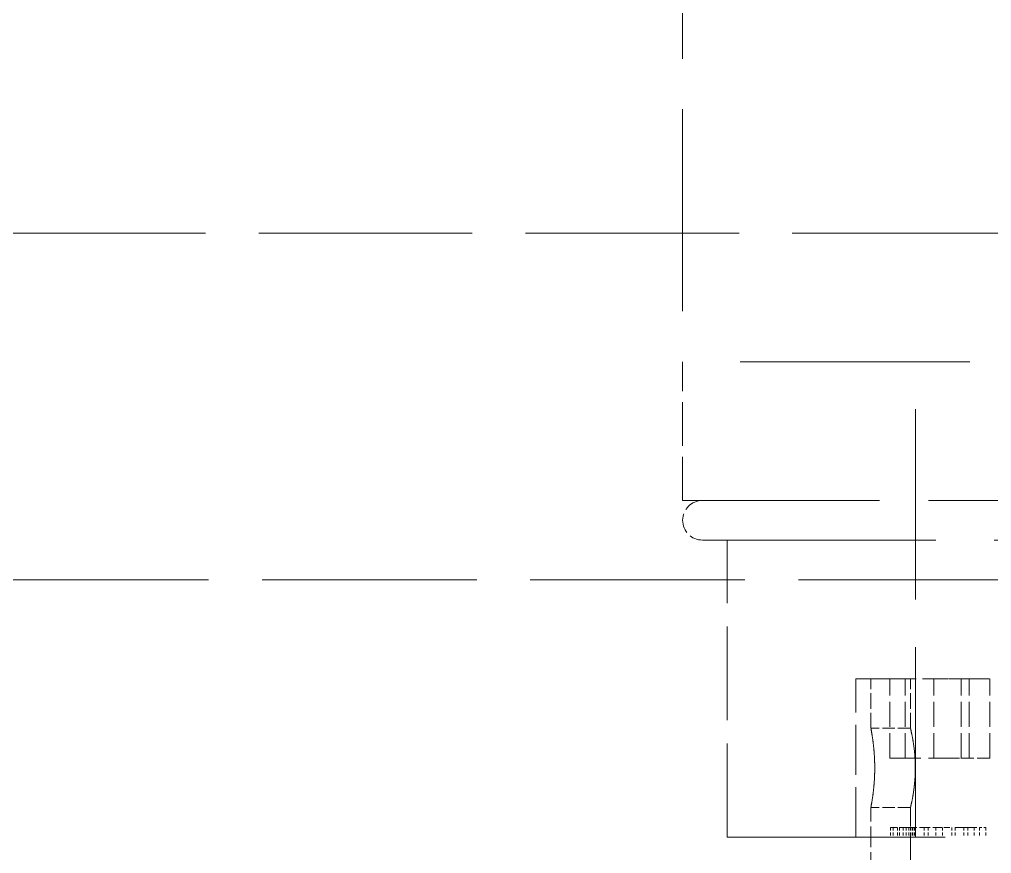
# Model space of a CAD drawing. Header units: millimetres. Extents: x 0 to 5945, y 0 to 4205.
# Drawn here: x 1861.4 to 1910.47, y 2152.63 to 2194.74 of the extents above; entities that cross this region are included whole.
import ezdxf

# ---------------------------------------------------------------- set-up
doc = ezdxf.new("R2010")
doc.units = ezdxf.units.MM
doc.header["$LTSCALE"] = 5
doc.linetypes.add('DASHED', pattern=[0.2067, 0.1654, -0.0413])
doc.layers.add('가려진 것(ISO)', color=2, linetype='DASHED', lineweight=18)

msp = doc.modelspace()

# ---------------------------------------------------------------- linework, layer by layer
at = {"layer": '가려진 것(ISO)', "ltscale": 12.33672}
msp.add_line((1894.876, 2202.957), (1894.876, 2177.457), dxfattribs=at)
at = {"layer": '가려진 것(ISO)', "ltscale": 13.025194}
msp.add_line((2018.876, 2183.957), (1668.876, 2183.957), dxfattribs=at)
at = {"layer": '가려진 것(ISO)', "ltscale": 14.029995}
msp.add_line((1952.876, 2177.457), (1894.876, 2177.457), dxfattribs=at)
at = {"layer": '가려진 것(ISO)', "ltscale": 2.666475}
msp.add_line((1894.876, 2170.457), (1894.876, 2177.457), dxfattribs=at)
at = {"layer": '가려진 것(ISO)', "ltscale": 11.611031}
msp.add_line((1906.626, 2153.457), (1906.626, 2177.457), dxfattribs=at)
at = {"layer": '가려진 것(ISO)', "ltscale": 12.007054}
msp.add_line((1894.876, 2170.457), (1934.376, 2170.457), dxfattribs=at)
at = {"layer": '가려진 것(ISO)', "ltscale": 14.248878}
msp.add_line((1895.876, 2168.457), (1933.376, 2168.457), dxfattribs=at)
at = {"layer": '가려진 것(ISO)', "ltscale": 5.71399}
msp.add_line((1897.126, 2153.457), (1897.126, 2168.457), dxfattribs=at)
at = {"layer": '가려진 것(ISO)', "ltscale": 13.096966}
msp.add_line((2033.376, 2166.457), (1654.376, 2166.457), dxfattribs=at)
at = {"layer": '가려진 것(ISO)', "ltscale": 2.372609}
msp.add_line((1905.343, 2161.457), (1903.626, 2161.457), dxfattribs=at)
at = {"layer": '가려진 것(ISO)', "ltscale": 3.047415}
msp.add_line((1903.626, 2153.457), (1903.626, 2161.457), dxfattribs=at)
at = {"layer": '가려진 것(ISO)', "ltscale": 0.95225}
for p, q in [((1904.376, 2158.957), (1904.376, 2161.457)), ((1906.376, 2158.957), (1906.376, 2161.457))]:
    msp.add_line(p, q, dxfattribs=at)
at = {"layer": '가려진 것(ISO)', "ltscale": 1.590849}
msp.add_line((1905.343, 2161.457), (1908.332, 2161.457), dxfattribs=at)
at = {"layer": '가려진 것(ISO)', "ltscale": 1.523657}
for p, q in [((1905.343, 2157.457), (1905.343, 2161.457)), ((1906.101, 2157.457), (1906.101, 2161.457)), ((1906.106, 2157.457), (1906.106, 2161.457)), ((1907.551, 2157.457), (1907.551, 2161.457)), ((1907.554, 2157.457), (1907.554, 2161.457)), ((1908.928, 2157.457), (1908.928, 2161.457)), ((1908.936, 2157.457), (1908.936, 2161.457)), ((1909.343, 2157.457), (1909.343, 2161.457)), ((1910.378, 2157.457), (1910.378, 2161.457)), ((1910.384, 2157.457), (1910.384, 2161.457))]:
    msp.add_line(p, q, dxfattribs=at)
at = {"layer": '가려진 것(ISO)', "ltscale": 5.105063}
msp.add_line((1920.92, 2161.457), (1908.332, 2161.457), dxfattribs=at)
at = {"layer": '가려진 것(ISO)', "ltscale": 0.761779}
for p, q in [((1906.376, 2158.957), (1904.376, 2158.957)), ((1906.376, 2154.957), (1904.376, 2154.957))]:
    msp.add_line(p, q, dxfattribs=at)
at = {"layer": '가려진 것(ISO)', "ltscale": 1.888236}
msp.add_line((1905.343, 2157.457), (1908.919, 2157.457), dxfattribs=at)
at = {"layer": '가려진 것(ISO)', "ltscale": 0.007399}
msp.add_line((1908.936, 2157.457), (1908.919, 2157.457), dxfattribs=at)
at = {"layer": '가려진 것(ISO)', "ltscale": 0.780475}
msp.add_line((1910.384, 2157.457), (1908.936, 2157.457), dxfattribs=at)
at = {"layer": '가려진 것(ISO)', "ltscale": 1.256346}
msp.add_line((1904.376, 2151.659), (1904.376, 2154.957), dxfattribs=at)
at = {"layer": '가려진 것(ISO)', "ltscale": 1.714128}
msp.add_line((1906.376, 2150.457), (1906.376, 2154.957), dxfattribs=at)
at = {"layer": '가려진 것(ISO)', "ltscale": 0.19037}
for p, q in [((1905.373, 2153.957), (1905.373, 2153.457)), ((1905.511, 2153.957), (1905.511, 2153.457)), ((1905.73, 2153.957), (1905.73, 2153.457)), ((1905.816, 2153.957), (1905.816, 2153.457)), ((1906.014, 2153.957), (1906.014, 2153.457)), ((1906.163, 2153.957), (1906.163, 2153.457)), ((1906.286, 2153.957), (1906.286, 2153.457)), ((1906.371, 2153.957), (1906.371, 2153.457)), ((1906.464, 2153.957), (1906.464, 2153.457)), ((1906.471, 2153.957), (1906.471, 2153.457)), ((1906.567, 2153.957), (1906.567, 2153.457)), ((1906.601, 2153.957), (1906.601, 2153.457)), ((1907.072, 2153.957), (1907.072, 2153.457)), ((1907.264, 2153.957), (1907.264, 2153.457)), ((1907.658, 2153.957), (1907.658, 2153.457)), ((1907.991, 2153.957), (1907.991, 2153.457)), ((1908.464, 2153.957), (1908.464, 2153.457)), ((1908.628, 2153.957), (1908.628, 2153.457)), ((1909.072, 2153.957), (1909.072, 2153.457)), ((1909.267, 2153.957), (1909.267, 2153.457)), ((1909.584, 2153.957), (1909.584, 2153.457)), ((1909.865, 2153.957), (1909.865, 2153.457)), ((1910.187, 2153.957), (1910.187, 2153.457))]:
    msp.add_line(p, q, dxfattribs=at)
at = {"layer": '가려진 것(ISO)', "ltscale": 0.365498}
msp.add_line((1907.658, 2153.957), (1908.464, 2153.957), dxfattribs=at)
at = {"layer": '가려진 것(ISO)', "ltscale": 1.326458}
msp.add_line((1908.628, 2153.957), (1909.865, 2153.957), dxfattribs=at)
at = {"layer": '가려진 것(ISO)', "ltscale": 0.131349}
msp.add_line((1909.865, 2153.957), (1910.187, 2153.957), dxfattribs=at)
at = {"layer": '가려진 것(ISO)', "ltscale": 13.298953}
msp.add_line((1897.126, 2153.457), (1932.126, 2153.457), dxfattribs=at)
at = {"layer": '가려진 것(ISO)', "ltscale": 1.196656}
msp.add_arc((1895.876, 2169.457), 1, 90, 270, dxfattribs=at)
at = {"layer": '가려진 것(ISO)', "ltscale": 2.398332}
msp.add_open_spline([(1904.574, 2156.957), (1904.574, 2157.198), (1904.565, 2157.438), (1904.534, 2157.886), (1904.512, 2158.093), (1904.482, 2158.32), (1904.476, 2158.365), (1904.444, 2158.588), (1904.419, 2158.73), (1904.386, 2158.91), (1904.377, 2158.957), (1904.376, 2158.957), (1904.385, 2158.911), (1904.418, 2158.731), (1904.443, 2158.59), (1904.475, 2158.367), (1904.481, 2158.322), (1904.51, 2158.094), (1904.532, 2157.884), (1904.563, 2157.436), (1904.573, 2157.196), (1904.573, 2156.956)], degree=3, knots=[0, 0, 0, 0, 0.0723715, 0.0723715, 0.144079, 0.144079, 0.1629329, 0.1629329, 0.2416385, 0.2416385, 0.3142847, 0.3142847, 0.3867773, 0.3867773, 0.4650853, 0.4650853, 0.4839882, 0.4839882, 0.555536, 0.555536, 0.6271178, 0.6271178, 0.6271178, 0.6271178], dxfattribs=at)
at = {"layer": '가려진 것(ISO)', "ltscale": 2.401566}
msp.add_open_spline([(1906.623, 2156.957), (1906.623, 2157.2), (1906.612, 2157.44), (1906.572, 2157.891), (1906.544, 2158.099), (1906.507, 2158.326), (1906.499, 2158.371), (1906.459, 2158.593), (1906.428, 2158.732), (1906.388, 2158.911), (1906.377, 2158.957), (1906.376, 2158.957), (1906.387, 2158.912), (1906.427, 2158.735), (1906.458, 2158.595), (1906.497, 2158.375), (1906.505, 2158.329), (1906.544, 2158.092), (1906.573, 2157.869), (1906.611, 2157.414), (1906.622, 2157.186), (1906.622, 2156.956)], degree=3, knots=[0, 0, 0, 0, 0.0727938, 0.0727938, 0.1451291, 0.1451291, 0.1641201, 0.1641201, 0.2426194, 0.2426194, 0.3146774, 0.3146774, 0.3865934, 0.3865934, 0.4647078, 0.4647078, 0.4837354, 0.4837354, 0.5595572, 0.5595572, 0.6278549, 0.6278549, 0.6278549, 0.6278549], dxfattribs=at)
at = {"layer": '가려진 것(ISO)', "ltscale": 2.397685}
msp.add_open_spline([(1904.573, 2156.956), (1904.573, 2156.717), (1904.563, 2156.48), (1904.532, 2156.033), (1904.511, 2155.825), (1904.481, 2155.598), (1904.475, 2155.553), (1904.443, 2155.328), (1904.418, 2155.186), (1904.385, 2155.004), (1904.376, 2154.957), (1904.377, 2154.957), (1904.387, 2155.012), (1904.419, 2155.186), (1904.444, 2155.328), (1904.477, 2155.552), (1904.483, 2155.597), (1904.512, 2155.823), (1904.534, 2156.031), (1904.565, 2156.478), (1904.574, 2156.716), (1904.574, 2156.957)], degree=3, knots=[0, 0, 0, 0, 0.0716254, 0.0716254, 0.1433383, 0.1433383, 0.1622193, 0.1622193, 0.2412749, 0.2412749, 0.3141525, 0.3141525, 0.3935312, 0.3935312, 0.4886703, 0.4886703, 0.5111581, 0.5111581, 0.5972933, 0.5972933, 0.6842178, 0.6842178, 0.6842178, 0.6842178], dxfattribs=at)
at = {"layer": '가려진 것(ISO)', "ltscale": 2.40093}
msp.add_open_spline([(1906.623, 2156.957), (1906.623, 2156.712), (1906.611, 2156.468), (1906.571, 2156.014), (1906.542, 2155.804), (1906.505, 2155.577), (1906.497, 2155.532), (1906.457, 2155.312), (1906.426, 2155.174), (1906.392, 2155.022), (1906.376, 2154.954), (1906.377, 2154.96), (1906.389, 2155.009), (1906.43, 2155.194), (1906.462, 2155.337), (1906.501, 2155.562), (1906.509, 2155.608), (1906.545, 2155.835), (1906.572, 2156.042), (1906.61, 2156.485), (1906.622, 2156.72), (1906.622, 2156.956)], degree=3, knots=[-0.8285065, -0.8285065, -0.8285065, -0.8285065, -0.7002462, -0.7002462, -0.5727822, -0.5727822, -0.5398893, -0.5398893, -0.4030173, -0.4030173, -0.3125632, -0.3125632, -0.2400352, -0.2400352, -0.1610693, -0.1610693, -0.1421283, -0.1421283, -0.0709211, -0.0709211, 0, 0, 0, 0], dxfattribs=at)
at = {"layer": '가려진 것(ISO)', "ltscale": 0.184849}
msp.add_open_spline([(1905.373, 2153.957), (1905.373, 2153.957), (1905.373, 2153.957), (1905.38, 2153.957), (1905.407, 2153.957), (1905.449, 2153.957), (1905.49, 2153.957), (1905.511, 2153.957)], degree=3, knots=[0.6969005, 0.6969005, 0.6969005, 0.6969005, 0.70118, 0.775899, 0.849116, 0.9237142, 1, 1, 1, 1], dxfattribs=at)
at = {"layer": '가려진 것(ISO)', "ltscale": 0.240451}
msp.add_open_spline([(1905.511, 2153.957), (1905.533, 2153.957), (1905.577, 2153.957), (1905.654, 2153.957), (1905.741, 2153.957), (1905.836, 2153.957), (1905.928, 2153.957), (1905.989, 2153.957), (1906.014, 2153.957)], degree=3, knots=[0, 0, 0, 0, 0.1256887, 0.2479089, 0.3688152, 0.4900216, 0.6127639, 0.6974096, 0.6974096, 0.6974096, 0.6974096], dxfattribs=at)
at = {"layer": '가려진 것(ISO)', "ltscale": 0.197441}
msp.add_open_spline([(1906.014, 2153.957), (1906.014, 2153.957), (1906.014, 2153.957), (1906.021, 2153.957), (1906.041, 2153.957), (1906.07, 2153.957), (1906.111, 2153.957), (1906.145, 2153.957), (1906.163, 2153.957)], degree=3, knots=[0.586343, 0.586343, 0.586343, 0.586343, 0.6079928, 0.6849431, 0.7626364, 0.8401441, 0.9192847, 1, 1, 1, 1], dxfattribs=at)
at = {"layer": '가려진 것(ISO)', "ltscale": 0.645754}
msp.add_open_spline([(1906.163, 2153.957), (1906.182, 2153.957), (1906.22, 2153.957), (1906.287, 2153.957), (1906.359, 2153.957), (1906.437, 2153.957), (1906.521, 2153.957), (1906.611, 2153.957), (1906.707, 2153.957), (1906.807, 2153.957), (1906.911, 2153.957), (1907.017, 2153.957), (1907.123, 2153.957), (1907.23, 2153.957), (1907.337, 2153.957), (1907.445, 2153.957), (1907.552, 2153.957), (1907.622, 2153.957), (1907.658, 2153.957)], degree=3, knots=[0, 0, 0, 0, 0.060836, 0.119757, 0.177725, 0.234733, 0.291849, 0.349985, 0.409379, 0.47059, 0.532783, 0.594851, 0.657104, 0.72112, 0.786584, 0.854573, 0.925432, 1, 1, 1, 1], dxfattribs=at)

doc.saveas('drawing.dxf')
